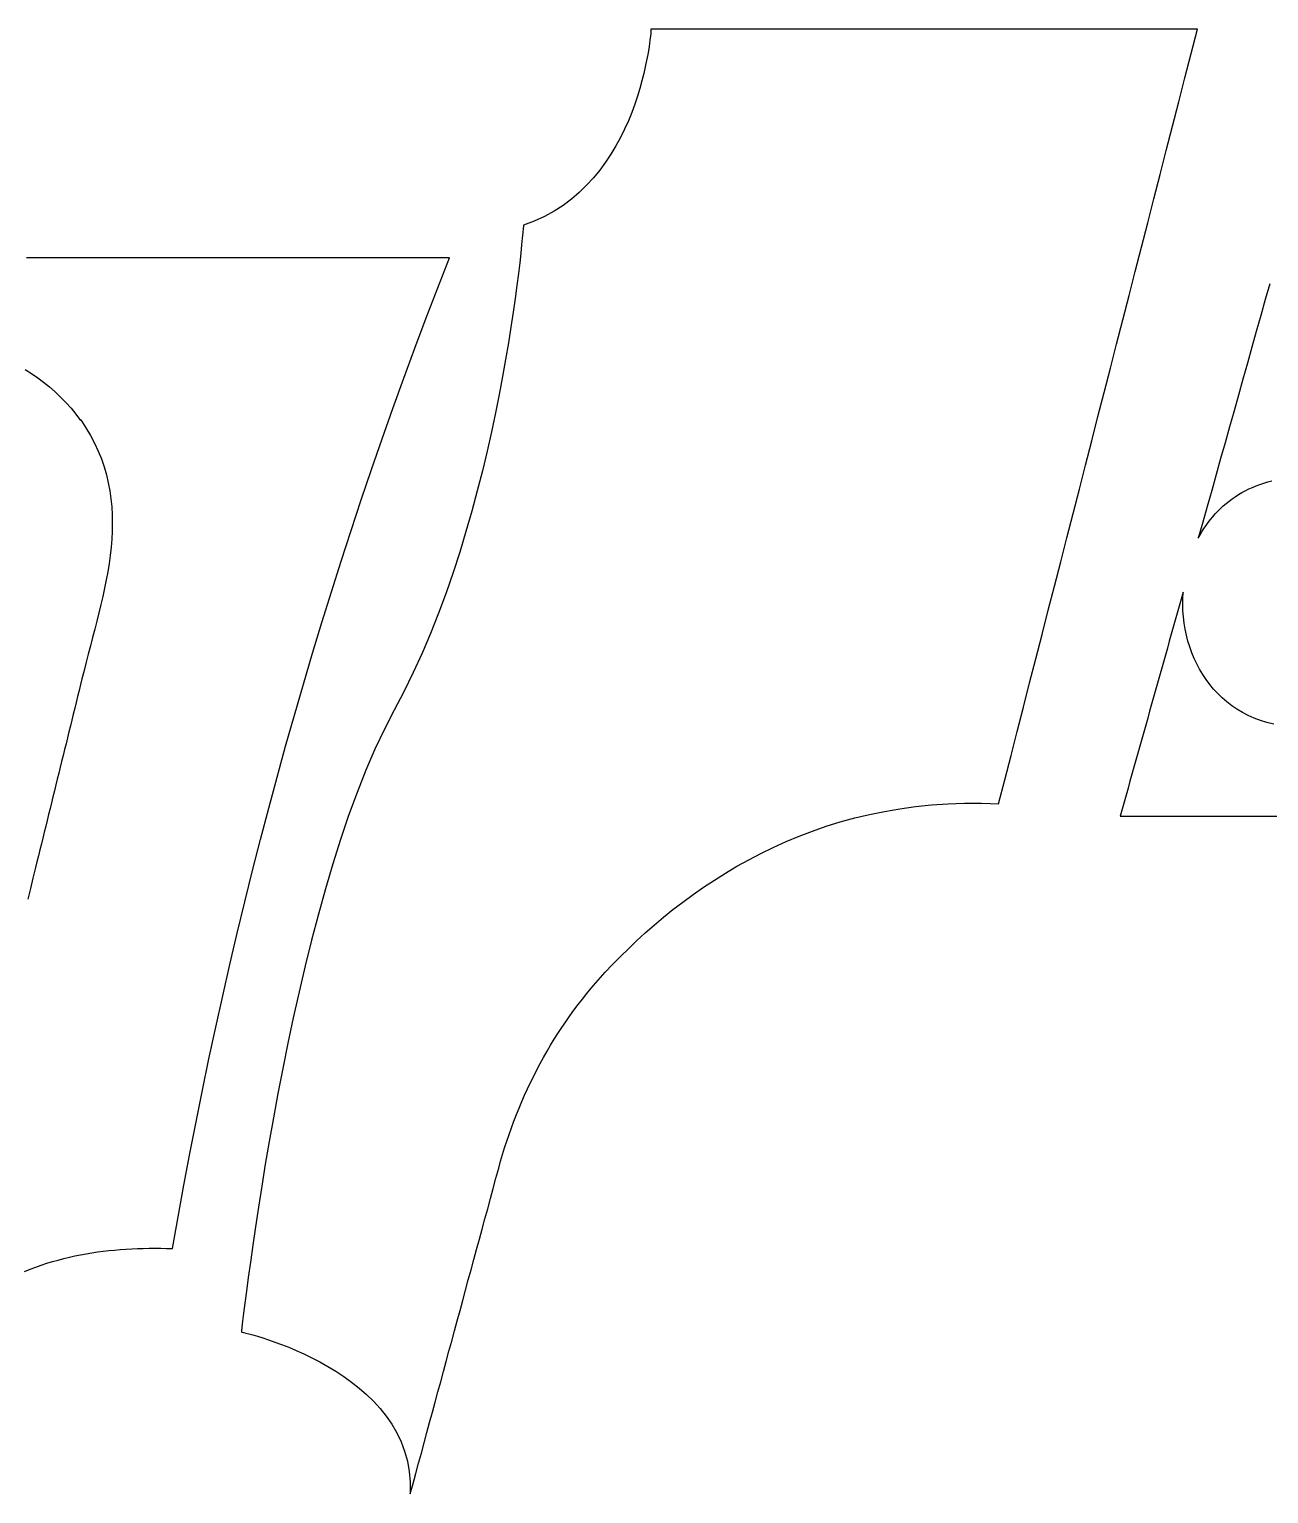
# Model space of a CAD drawing. Header units: metres. Extents: x 159 to 276, y -152 to -81.
# Drawn here: x 198.15 to 218.32, y -104.63 to -80.8 of the extents above; entities that cross this region are included whole.
import ezdxf

# ---------------------------------------------------------------- set-up
doc = ezdxf.new("R2010")
doc.units = ezdxf.units.M

msp = doc.modelspace()

# ---------------------------------------------------------------- linework, layer by layer
for points in [[(213.926928, -93.404182), (214.02802, -93.010228), (214.129112, -92.616274), (214.230204, -92.22232), (214.331296, -91.828366), (214.432388, -91.434412), (214.53348, -91.040458), (214.634572, -90.646504), (214.735664, -90.25255), (214.836756, -89.858596), (214.937848, -89.464642), (215.03894, -89.070688), (215.140032, -88.676734), (215.241124, -88.28278), (215.342216, -87.888826), (215.443308, -87.494872), (215.5444, -87.100918), (215.645492, -86.706964), (215.746584, -86.31301), (215.847676, -85.919056), (215.948768, -85.525102), (216.04986, -85.131148), (216.150952, -84.737194), (216.252044, -84.34324), (216.353136, -83.949286), (216.454228, -83.555332), (216.55532, -83.161378), (216.656412, -82.767424), (216.757504, -82.37347), (216.858596, -81.979516), (216.959688, -81.585562), (217.06078, -81.191608), (217.161872, -80.797654), (216.883996, -80.797654), (216.60612, -80.797654), (216.328244, -80.797654), (216.050368, -80.797654), (215.772492, -80.797654), (215.494616, -80.797654), (215.21674, -80.797654), (214.938864, -80.797654), (214.660988, -80.797654), (214.383112, -80.797654), (214.105236, -80.797654), (213.82736, -80.797654), (213.549484, -80.797654), (213.271608, -80.797654), (212.993732, -80.797654), (212.715856, -80.797654), (212.43798, -80.797654), (212.160104, -80.797654), (211.882228, -80.797654), (211.604352, -80.797654), (211.326476, -80.797654), (211.0486, -80.797654), (210.770724, -80.797654), (210.492848, -80.797654), (210.214972, -80.797654), (209.937096, -80.797654), (209.65922, -80.797654), (209.381344, -80.797654), (209.103468, -80.797654), (208.825592, -80.797654), (208.547716, -80.797654), (208.26984, -80.797654), (208.269332, -80.80502), (208.267808, -80.826356), (208.26476, -80.861154), (208.259934, -80.908398), (208.253076, -80.967326), (208.243932, -81.036922), (208.231994, -81.116678), (208.217008, -81.205578), (208.198974, -81.30286), (208.177384, -81.407762), (208.15173, -81.519268), (208.122012, -81.63687), (208.087976, -81.759552), (208.049114, -81.886552), (208.005172, -82.017108), (207.955896, -82.150458), (207.901032, -82.285586), (207.840072, -82.42173), (207.773016, -82.558128), (207.699356, -82.694018), (207.618838, -82.828638), (207.531208, -82.960972), (207.435958, -83.090258), (207.333088, -83.215734), (207.22209, -83.336638), (207.10271, -83.452208), (206.974694, -83.561428), (206.837788, -83.663536), (206.691484, -83.75777), (206.535782, -83.843368), (206.370174, -83.919314), (206.194406, -83.9851), (206.19339, -83.998816), (206.190088, -84.038948), (206.184246, -84.10448), (206.175864, -84.194142), (206.164688, -84.306918), (206.150464, -84.441538), (206.132938, -84.596732), (206.11211, -84.771738), (206.087472, -84.965032), (206.059278, -85.175852), (206.02702, -85.402674), (205.990444, -85.644482), (205.94955, -85.90026), (205.904084, -86.168738), (205.854046, -86.4489), (205.798928, -86.739476), (205.73873, -87.03945), (205.673198, -87.347552), (205.602078, -87.662766), (205.52537, -87.983822), (205.442566, -88.309704), (205.35392, -88.639142), (205.258924, -88.97112), (205.157324, -89.304368), (205.04912, -89.637616), (204.934058, -89.970102), (204.811884, -90.300302), (204.682598, -90.627454), (204.545946, -90.950034), (204.401674, -91.267026), (204.249528, -91.577414), (204.089254, -91.879928), (203.929996, -92.185236), (203.776326, -92.511118), (203.628244, -92.855542), (203.48575, -93.216476), (203.348844, -93.591888), (203.217526, -93.98), (203.091542, -94.378526), (202.971146, -94.785688), (202.856084, -95.199454), (202.746356, -95.618046), (202.641962, -96.039178), (202.542902, -96.461072), (202.448922, -96.881696), (202.360276, -97.299018), (202.27671, -97.711006), (202.198224, -98.115882), (202.124818, -98.511614), (202.056492, -98.89617), (201.992992, -99.267518), (201.934572, -99.623626), (201.880978, -99.962716), (201.83221, -100.282756), (201.788268, -100.581714), (201.749152, -100.857558), (201.714862, -101.108256), (201.685144, -101.33203), (201.660252, -101.526848), (201.639932, -101.690678), (201.624184, -101.821488), (201.613008, -101.9175), (201.606404, -101.976428), (201.604118, -101.996494), (201.612246, -101.998272), (201.635868, -102.00386), (201.673968, -102.013258), (201.72553, -102.02672), (201.789538, -102.0445), (201.864976, -102.066598), (201.950574, -102.093014), (202.04557, -102.124002), (202.148694, -102.159816), (202.25893, -102.200456), (202.375262, -102.246176), (202.496674, -102.29723), (202.621896, -102.353618), (202.750166, -102.41534), (202.880214, -102.48265), (203.011024, -102.555802), (203.14158, -102.634796), (203.270866, -102.719886), (203.397866, -102.811072), (203.52131, -102.908608), (203.640436, -103.012748), (203.753974, -103.123492), (203.860908, -103.241094), (203.960222, -103.365554), (204.0509, -103.497126), (204.131672, -103.63581), (204.201776, -103.78186), (204.259942, -103.93553), (204.305154, -104.09682), (204.336396, -104.265984), (204.352652, -104.443022), (204.352906, -104.628188), (204.397864, -104.46258), (204.442822, -104.296972), (204.48778, -104.131364), (204.532738, -103.965756), (204.577696, -103.800148), (204.622654, -103.63454), (204.667612, -103.468932), (204.71257, -103.303324), (204.757528, -103.137716), (204.802486, -102.972108), (204.847444, -102.8065), (204.892402, -102.640892), (204.93736, -102.475284), (204.982318, -102.309676), (205.027276, -102.144068), (205.072234, -101.97846), (205.117192, -101.812852), (205.16215, -101.647244), (205.207108, -101.481636), (205.252066, -101.316028), (205.297024, -101.15042), (205.341982, -100.984812), (205.38694, -100.819204), (205.431898, -100.653596), (205.476856, -100.487988), (205.521814, -100.32238), (205.566772, -100.156772), (205.61173, -99.991164), (205.656688, -99.825556), (205.701646, -99.659948), (205.746604, -99.49434), (205.791562, -99.328732), (205.822296, -99.217988), (205.854554, -99.107752), (205.888336, -98.998024), (205.923642, -98.888804), (205.960472, -98.780092), (205.998826, -98.672142), (206.038704, -98.5647), (206.080106, -98.45802), (206.123032, -98.351848), (206.167482, -98.246438), (206.213456, -98.141536), (206.260954, -98.037396), (206.309976, -97.934018), (206.360522, -97.831402), (206.412592, -97.729548), (206.466186, -97.62871), (206.521304, -97.528634), (206.577946, -97.42932), (206.635858, -97.331022), (206.695294, -97.233486), (206.756254, -97.136966), (206.818738, -97.041462), (206.882746, -96.94672), (206.948278, -96.852994), (207.015334, -96.760284), (207.083914, -96.66859), (207.154018, -96.578166), (207.225392, -96.488758), (207.29829, -96.400366), (207.372712, -96.313244), (207.448658, -96.227138), (207.526128, -96.142302), (207.646016, -96.015302), (207.770984, -95.88754), (207.901032, -95.75927), (208.03616, -95.631), (208.176368, -95.502984), (208.321656, -95.375476), (208.472024, -95.24873), (208.627472, -95.123508), (208.788254, -94.99981), (208.954116, -94.878144), (209.125058, -94.758764), (209.301334, -94.641924), (209.48269, -94.528132), (209.66938, -94.417642), (209.86115, -94.310962), (210.058254, -94.208346), (210.260438, -94.110048), (210.467956, -94.016576), (210.680808, -93.928184), (210.898994, -93.845126), (211.12226, -93.76791), (211.35086, -93.69679), (211.584794, -93.632274), (211.824062, -93.574616), (212.068664, -93.52407), (212.3186, -93.481144), (212.57387, -93.446092), (212.834474, -93.419168), (213.100412, -93.40088), (213.371938, -93.391482), (213.648798, -93.391228), (213.930992, -93.400626)], [(198.073518, -101.010212), (198.164958, -100.974144), (198.256398, -100.940362), (198.347584, -100.908612), (198.43877, -100.878894), (198.529956, -100.851208), (198.621142, -100.8253), (198.712328, -100.801424), (198.803514, -100.779326), (198.894954, -100.759006), (198.986394, -100.740464), (199.078088, -100.7237), (199.169782, -100.70846), (199.26173, -100.694744), (199.353932, -100.682552), (199.446388, -100.671884), (199.539098, -100.66274), (199.632062, -100.654866), (199.72528, -100.648262), (199.818752, -100.642928), (199.912478, -100.638864), (200.006712, -100.63607), (200.1012, -100.634292), (200.196196, -100.633784), (200.2917, -100.634292), (200.387458, -100.635562), (200.483724, -100.637848), (200.574148, -100.12172), (200.667874, -99.6061), (200.764902, -99.091242), (200.865232, -98.576892), (200.968864, -98.063304), (201.075798, -97.550224), (201.186034, -97.037906), (201.299572, -96.52635), (201.416158, -96.015556), (201.536046, -95.505524), (201.659236, -94.996254), (201.785728, -94.487746), (201.915522, -93.98), (202.048364, -93.473016), (202.184508, -92.967048), (202.323954, -92.461842), (202.466702, -91.957652), (202.612498, -91.454224), (202.761596, -90.951812), (202.913996, -90.450416), (203.069444, -89.950036), (203.228194, -89.450672), (203.390246, -88.952324), (203.555346, -88.454992), (203.723748, -87.958676), (203.895198, -87.46363), (204.06995, -86.9696), (204.24775, -86.476586), (204.428852, -85.984842), (204.613002, -85.494368), (204.800454, -85.00491), (204.990954, -84.516722), (204.857604, -84.516722), (204.724254, -84.516722), (204.590904, -84.516722), (204.457554, -84.516722), (204.324204, -84.516722), (204.190854, -84.516722), (204.057504, -84.516722), (203.924154, -84.516722), (203.790804, -84.516722), (203.657454, -84.516722), (203.524104, -84.516722), (203.390754, -84.516722), (203.257404, -84.516722), (203.124054, -84.516722), (202.990704, -84.516722), (202.857354, -84.516722), (202.724004, -84.516722), (202.590654, -84.516722), (202.457304, -84.516722), (202.323954, -84.516722), (202.190604, -84.516722), (202.057254, -84.516722), (201.923904, -84.516722), (201.790554, -84.516722), (201.657204, -84.516722), (201.523854, -84.516722), (201.390504, -84.516722), (201.257154, -84.516722), (201.123804, -84.516722), (200.990454, -84.516722), (200.857104, -84.516722), (200.723754, -84.516722), (200.485756, -84.516722), (200.247758, -84.516722), (200.00976, -84.516722), (199.772016, -84.516722), (199.534018, -84.516722), (199.29602, -84.516722), (199.058022, -84.516722), (198.820024, -84.516722), (198.582026, -84.516722), (198.344028, -84.516722), (198.10603, -84.516722)], [(218.339416, -84.937346), (218.266772, -85.196172), (218.194128, -85.454998), (218.121484, -85.713824), (218.04884, -85.97265), (217.976196, -86.231476), (217.903552, -86.490302), (217.830908, -86.749128), (217.758264, -87.007954), (217.68562, -87.26678), (217.612976, -87.525606), (217.540332, -87.784432), (217.467688, -88.043258), (217.395044, -88.302084), (217.3224, -88.56091), (217.249756, -88.819736), (217.177112, -89.078562), (217.206068, -89.02573), (217.236802, -88.97366), (217.26906, -88.922606), (217.302842, -88.872568), (217.338148, -88.823546), (217.374978, -88.775794), (217.413332, -88.729058), (217.453464, -88.683592), (217.49512, -88.639396), (217.5383, -88.59647), (217.583004, -88.555068), (217.629486, -88.514936), (217.677492, -88.476328), (217.727022, -88.439244), (217.778076, -88.403684), (217.830654, -88.369902), (217.88501, -88.337644), (217.94089, -88.307164), (217.998294, -88.278462), (218.057222, -88.251538), (218.117674, -88.226392), (218.179904, -88.203278), (218.243658, -88.182196), (218.308936, -88.163146), (218.375738, -88.146128)], [(198.086472, -86.335616), (198.18858, -86.400386), (198.288402, -86.468712), (198.385684, -86.540848), (198.480426, -86.616794), (198.572374, -86.697058), (198.661528, -86.78164), (198.747634, -86.87054), (198.830692, -86.964266), (198.910448, -87.062818), (198.986648, -87.16645)], [(198.989188, -87.155528), (199.072754, -87.281258), (199.147938, -87.407496), (199.21474, -87.534496), (199.273668, -87.662004), (199.32523, -87.79002), (199.369426, -87.918544), (199.406764, -88.047576), (199.437498, -88.177116), (199.461882, -88.30691), (199.48017, -88.437212), (199.49287, -88.568022), (199.500236, -88.699086), (199.502522, -88.830658), (199.500236, -88.962484), (199.493378, -89.094564), (199.482456, -89.226898), (199.467724, -89.359486), (199.44969, -89.492328), (199.428354, -89.625424), (199.404224, -89.758774), (199.377554, -89.892378), (199.348852, -90.025982), (199.318118, -90.15984), (199.28586, -90.293698), (199.252332, -90.42781), (199.217788, -90.561922), (199.182736, -90.696034), (199.14743, -90.830146), (199.112124, -90.964258), (199.077072, -91.09837), (199.042782, -91.232482), (199.009254, -91.366594), (198.985632, -91.462606), (198.96201, -91.558618), (198.938388, -91.65463), (198.914766, -91.750642), (198.891144, -91.846654), (198.867522, -91.942666), (198.8439, -92.038678), (198.820278, -92.13469), (198.796656, -92.230702), (198.773034, -92.326714), (198.749412, -92.422726), (198.72579, -92.518738), (198.702168, -92.61475), (198.678546, -92.710762), (198.654924, -92.806774), (198.631302, -92.902786), (198.60768, -92.998798), (198.584058, -93.09481), (198.560436, -93.190822), (198.536814, -93.286834), (198.513192, -93.382846), (198.48957, -93.478858), (198.465948, -93.57487), (198.442326, -93.670882), (198.418704, -93.766894), (198.395082, -93.862906), (198.37146, -93.958918), (198.347838, -94.05493), (198.324216, -94.150942), (198.300594, -94.246954), (198.276972, -94.342966), (198.25335, -94.438978), (198.21144, -94.610428), (198.16953, -94.781878), (198.12762, -94.953328)], [(218.404186, -92.107512), (218.29395, -92.079826), (218.187778, -92.046806), (218.085924, -92.008452), (217.988388, -91.965018), (217.89517, -91.916504), (217.80627, -91.863418), (217.721688, -91.806014), (217.64117, -91.744292), (217.56497, -91.678506), (217.493088, -91.60891), (217.425524, -91.535758), (217.362278, -91.459304), (217.303096, -91.379802), (217.248232, -91.297252), (217.197686, -91.212162), (217.151458, -91.124532), (217.109548, -91.034616), (217.071956, -90.942668), (217.038428, -90.848942), (217.009218, -90.753438), (216.984326, -90.656664), (216.963752, -90.55862), (216.947242, -90.459814), (216.93505, -90.360246), (216.927176, -90.26017), (216.92362, -90.15984), (216.924382, -90.059256), (216.929208, -89.958926), (216.897204, -90.072718), (216.8652, -90.18651), (216.833196, -90.300302), (216.801192, -90.414094), (216.769188, -90.527886), (216.737184, -90.641678), (216.70518, -90.75547), (216.673176, -90.869262), (216.641172, -90.983054), (216.609168, -91.096846), (216.577164, -91.210638), (216.54516, -91.32443), (216.513156, -91.438222), (216.481152, -91.552014), (216.449148, -91.665806), (216.417144, -91.779598), (216.38514, -91.89339), (216.353136, -92.007182), (216.321132, -92.120974), (216.289128, -92.234766), (216.257124, -92.348558), (216.22512, -92.46235), (216.193116, -92.576142), (216.161112, -92.689934), (216.129108, -92.803726), (216.097104, -92.917518), (216.0651, -93.03131), (216.033096, -93.145102), (216.001092, -93.258894), (215.969088, -93.372686), (215.937084, -93.486478), (215.90508, -93.60027), (216.807034, -93.60027), (217.708988, -93.60027), (218.610942, -93.60027)]]:
    msp.add_lwpolyline(points)

doc.saveas('drawing.dxf')
